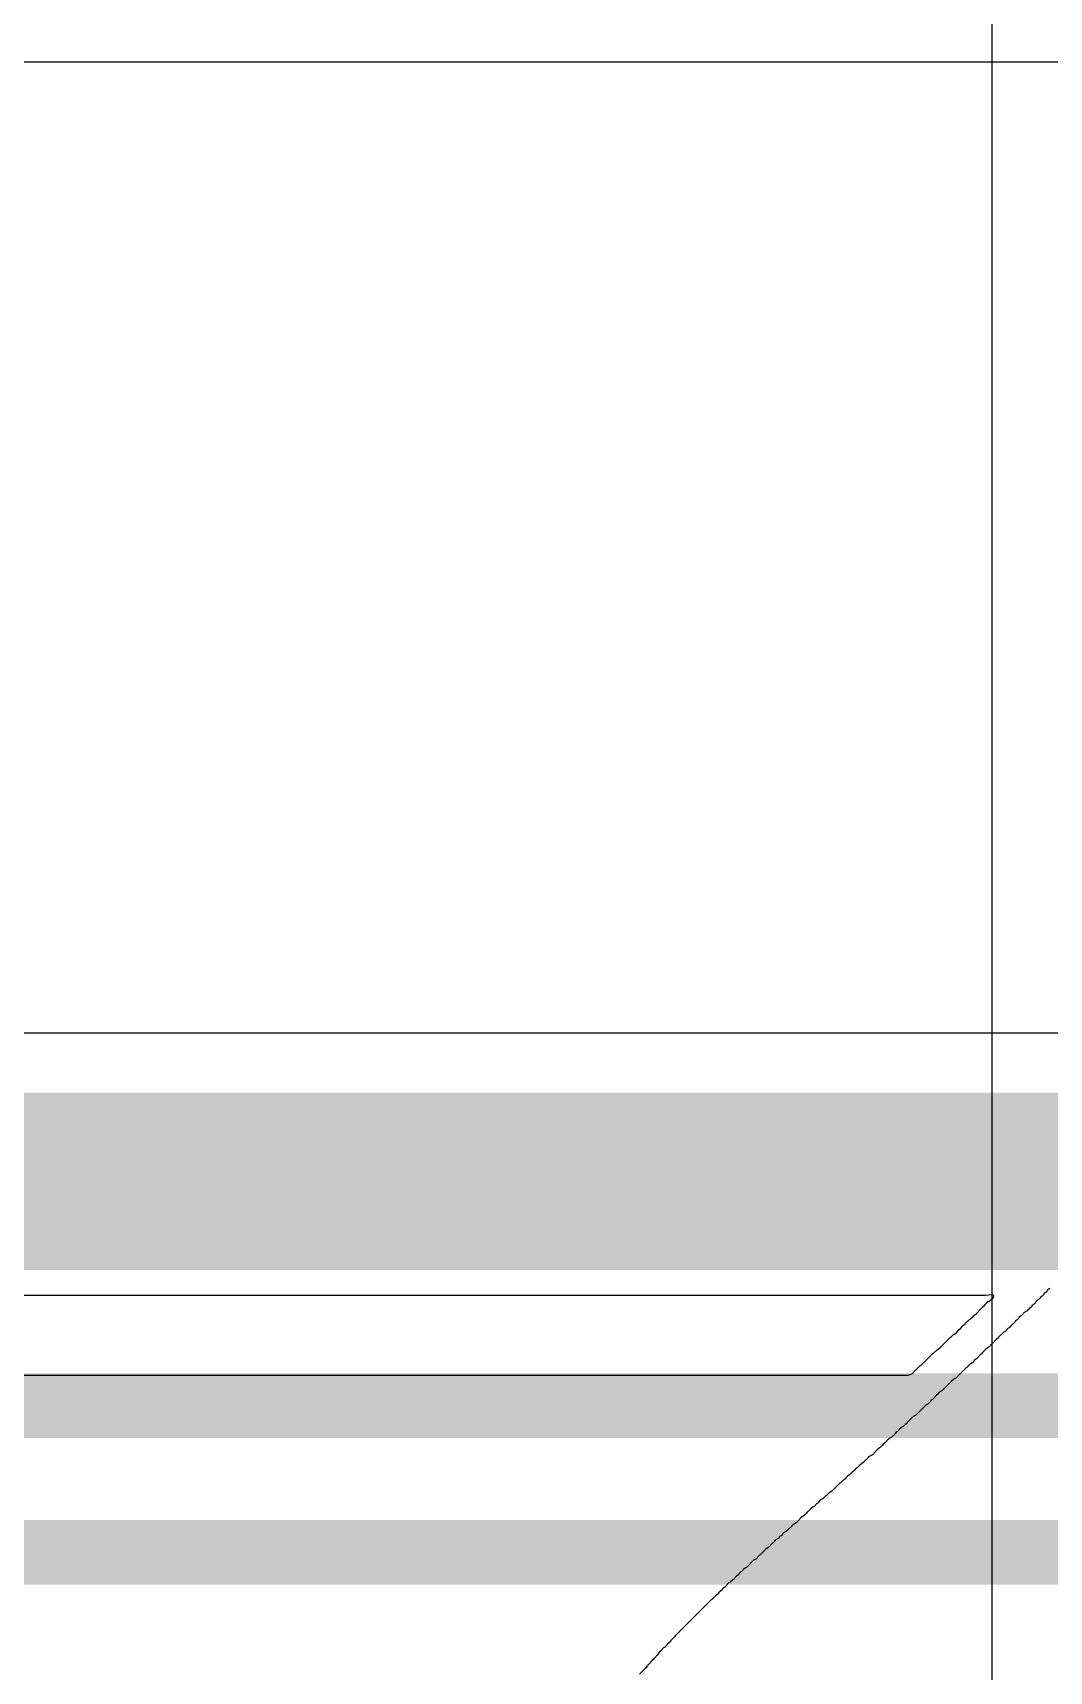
# Model space of a CAD drawing. Header units: inches. Extents: x -8 to 210, y -39 to 109.
# Drawn here: x 48.69 to 51.89, y 36.79 to 41.95 of the extents above; entities that cross this region are included whole.
import ezdxf

# ---------------------------------------------------------------- set-up
doc = ezdxf.new("R2010")
doc.units = ezdxf.units.IN
for name, color, linetype in [('Bottom Layer', 5, 'Continuous'), ('Bottom Overlay', 54, 'Continuous'), ('Top Layer', 1, 'Continuous')]:
    doc.layers.add(name, color=color, linetype=linetype)

msp = doc.modelspace()

# ---------------------------------------------------------------- linework, layer by layer
at = {"layer": 'Bottom Layer'}
for p, q in [((35.9491, 41.8537), (68.5636, 41.8537)), ((52.8254, 38.7948), (32.7954, 38.7948))]:
    msp.add_line(p, q, dxfattribs=at)
for points in [[(32.6898, 38.3286, 0.5588, 0.5588, 0), (52.931, 38.3286, 0.5588, 0.5588, 0)], [(20.4671, 37.6222, 0.2032, 0.2032, 0), (58.1962, 37.6222, 0.2032, 0.2032, 0)], [(17.9324, 37.1602, 0.2032, 0.2032, 0), (58.6994, 37.1602, 0.2032, 0.2032, 0)]]:
    msp.add_lwpolyline(points, format="xyseb", dxfattribs=at)
at = {"layer": 'Bottom Overlay'}
for p, q in [((51.8752, 37.9743), (51.8738, 37.9717)), ((51.8798, 37.9789), (51.8752, 37.9743)), ((51.8824, 37.9802), (51.8798, 37.9789)), ((51.8857, 37.9835), (51.8824, 37.9802)), ((51.887, 37.9861), (51.8857, 37.9835)), ((51.8916, 37.9907), (51.887, 37.9861)), ((51.8942, 37.992), (51.8916, 37.9907)), ((51.6908, 37.9697), (40.1882, 37.9684)), ((51.6692, 37.9192), (51.6699, 37.9212)), ((51.6699, 37.9212), (51.6725, 37.9225)), ((51.6725, 37.9225), (51.681, 37.931)), ((51.681, 37.931), (51.6823, 37.9337)), ((51.6823, 37.9337), (51.6869, 37.9369)), ((51.6869, 37.9369), (51.6928, 37.9428)), ((51.7118, 37.9711), (51.6908, 37.9697)), ((51.6928, 37.9428), (51.6941, 37.9455)), ((51.6941, 37.9455), (51.6987, 37.9501)), ((51.6987, 37.9501), (51.7026, 37.9514)), ((51.7026, 37.9514), (51.7145, 37.9606)), ((51.7171, 37.9697), (51.7118, 37.9711)), ((51.7145, 37.9606), (51.7164, 37.9625)), ((51.7164, 37.9625), (51.7177, 37.9678)), ((51.7177, 37.9678), (51.7171, 37.9697)), ((51.822, 37.9212), (51.8128, 37.916)), ((51.8247, 37.9238), (51.822, 37.9212)), ((51.8273, 37.9251), (51.8247, 37.9238)), ((51.8279, 37.9271), (51.8273, 37.9251)), ((51.8299, 37.9278), (51.8279, 37.9271)), ((51.8358, 37.9337), (51.8299, 37.9278)), ((51.8371, 37.9363), (51.8358, 37.9337)), ((51.8417, 37.9409), (51.8371, 37.9363)), ((51.8443, 37.9422), (51.8417, 37.9409)), ((51.8476, 37.9455), (51.8443, 37.9422)), ((51.8489, 37.9481), (51.8476, 37.9455)), ((51.8548, 37.954), (51.8489, 37.9481)), ((51.8575, 37.9553), (51.8548, 37.954)), ((51.8607, 37.9586), (51.8575, 37.9553)), ((51.862, 37.9612), (51.8607, 37.9586)), ((51.8666, 37.9658), (51.862, 37.9612)), ((51.8693, 37.9671), (51.8666, 37.9658)), ((51.8738, 37.9717), (51.8693, 37.9671)), ((51.6141, 37.8668), (51.62, 37.874)), ((51.62, 37.874), (51.6226, 37.8753)), ((51.6226, 37.8753), (51.6272, 37.8799)), ((51.6272, 37.8799), (51.6285, 37.8825)), ((51.6285, 37.8825), (51.6344, 37.8884)), ((51.6344, 37.8884), (51.6371, 37.8897)), ((51.6371, 37.8897), (51.641, 37.8936)), ((51.641, 37.8936), (51.6436, 37.895)), ((51.6436, 37.895), (51.6462, 37.8976)), ((51.6462, 37.8976), (51.6489, 37.8989)), ((51.6489, 37.8989), (51.6561, 37.9061)), ((51.6561, 37.9061), (51.6574, 37.9087)), ((51.6574, 37.9087), (51.662, 37.912)), ((51.662, 37.912), (51.6692, 37.9192)), ((51.7715, 37.8733), (51.7656, 37.8674)), ((51.7728, 37.8759), (51.7715, 37.8733)), ((51.7761, 37.8792), (51.7728, 37.8759)), ((51.7787, 37.8805), (51.7761, 37.8792)), ((51.7846, 37.8864), (51.7787, 37.8805)), ((51.786, 37.8891), (51.7846, 37.8864)), ((51.7879, 37.891), (51.786, 37.8891)), ((51.7905, 37.8923), (51.7879, 37.891)), ((51.7964, 37.8982), (51.7905, 37.8923)), ((51.7978, 37.9009), (51.7964, 37.8982)), ((51.801, 37.9041), (51.7978, 37.9009)), ((51.8037, 37.9055), (51.801, 37.9041)), ((51.8096, 37.9114), (51.8037, 37.9055)), ((51.8109, 37.914), (51.8096, 37.9114)), ((51.8128, 37.916), (51.8109, 37.914)), ((51.5485, 37.8051), (51.5806, 37.8372)), ((51.5806, 37.8372), (51.5833, 37.8386)), ((51.5833, 37.8386), (51.5911, 37.8464)), ((51.5911, 37.8464), (51.5938, 37.8477)), ((51.5938, 37.8477), (51.601, 37.8536)), ((51.601, 37.8536), (51.6069, 37.8609)), ((51.6069, 37.8609), (51.6141, 37.8668)), ((51.7131, 37.8189), (51.7072, 37.813)), ((51.7158, 37.8202), (51.7131, 37.8189)), ((51.7177, 37.8222), (51.7158, 37.8202)), ((51.719, 37.8248), (51.7177, 37.8222)), ((51.7263, 37.832), (51.719, 37.8248)), ((51.7289, 37.8333), (51.7263, 37.832)), ((51.7309, 37.8353), (51.7289, 37.8333)), ((51.7322, 37.8379), (51.7309, 37.8353)), ((51.7381, 37.8438), (51.7322, 37.8379)), ((51.7407, 37.8451), (51.7381, 37.8438)), ((51.7427, 37.8471), (51.7407, 37.8451)), ((51.744, 37.8497), (51.7427, 37.8471)), ((51.7473, 37.853), (51.744, 37.8497)), ((51.7538, 37.8569), (51.7473, 37.853)), ((51.763, 37.8661), (51.7538, 37.8569)), ((51.7656, 37.8674), (51.763, 37.8661)), ((51.5006, 37.7611), (51.5255, 37.7861)), ((51.5255, 37.7861), (51.5282, 37.7874)), ((51.5282, 37.7874), (51.5387, 37.7979)), ((51.5387, 37.7979), (51.5413, 37.7992)), ((51.5413, 37.7992), (51.5485, 37.8051)), ((51.6607, 37.769), (51.6561, 37.7644)), ((51.6633, 37.7703), (51.6607, 37.769)), ((51.6679, 37.7749), (51.6633, 37.7703)), ((51.6692, 37.7775), (51.6679, 37.7749)), ((51.6712, 37.7795), (51.6692, 37.7775)), ((51.6738, 37.7808), (51.6712, 37.7795)), ((51.6784, 37.7854), (51.6738, 37.7808)), ((51.6817, 37.79), (51.6784, 37.7854)), ((51.6843, 37.7913), (51.6817, 37.79)), ((51.6928, 37.7998), (51.6843, 37.7913)), ((51.7, 37.8058), (51.6928, 37.7998)), ((51.7026, 37.8071), (51.7, 37.8058)), ((51.7059, 37.8103), (51.7026, 37.8071)), ((51.7072, 37.813), (51.7059, 37.8103)), ((40.5765, 37.7192), (51.4475, 37.7185)), ((51.4475, 37.7185), (51.4619, 37.7238)), ((51.4619, 37.7238), (51.4645, 37.7264)), ((51.4645, 37.7264), (51.4659, 37.729)), ((51.4659, 37.729), (51.4718, 37.7349)), ((51.4718, 37.7349), (51.4744, 37.7362)), ((51.4744, 37.7362), (51.4763, 37.7382)), ((51.4763, 37.7382), (51.4777, 37.7408)), ((51.4777, 37.7408), (51.4849, 37.748)), ((51.4849, 37.748), (51.4875, 37.7493)), ((51.4875, 37.7493), (51.4921, 37.7526)), ((51.4921, 37.7526), (51.4934, 37.7552)), ((51.4934, 37.7552), (51.498, 37.7598)), ((51.498, 37.7598), (51.5006, 37.7611)), ((51.6305, 37.7415), (51.5977, 37.7087)), ((51.6331, 37.7428), (51.6305, 37.7415)), ((51.6403, 37.75), (51.6331, 37.7428)), ((51.6475, 37.7559), (51.6403, 37.75)), ((51.6502, 37.7572), (51.6475, 37.7559)), ((51.6548, 37.7618), (51.6502, 37.7572)), ((51.6561, 37.7644), (51.6548, 37.7618)), ((51.5446, 37.6634), (51.5433, 37.6608)), ((51.5518, 37.668), (51.5446, 37.6634)), ((51.5544, 37.6693), (51.5518, 37.668)), ((51.578, 37.6929), (51.5544, 37.6693)), ((51.5806, 37.6942), (51.578, 37.6929)), ((51.5813, 37.6962), (51.5806, 37.6942)), ((51.5859, 37.7008), (51.5813, 37.6962)), ((51.5951, 37.7074), (51.5859, 37.7008)), ((51.5977, 37.7087), (51.5951, 37.7074)), ((51.5046, 37.6247), (51.4718, 37.5919)), ((51.5111, 37.6286), (51.5046, 37.6247)), ((51.5183, 37.6359), (51.5111, 37.6286)), ((51.5196, 37.6385), (51.5183, 37.6359)), ((51.5216, 37.6405), (51.5196, 37.6385)), ((51.5242, 37.6418), (51.5216, 37.6405)), ((51.5314, 37.649), (51.5242, 37.6418)), ((51.5328, 37.6516), (51.5314, 37.649)), ((51.5347, 37.6536), (51.5328, 37.6516)), ((51.5373, 37.6549), (51.5347, 37.6536)), ((51.5433, 37.6608), (51.5373, 37.6549)), ((51.439, 37.5631), (51.4324, 37.5565)), ((51.4435, 37.5663), (51.439, 37.5631)), ((51.4449, 37.569), (51.4435, 37.5663)), ((51.4626, 37.5867), (51.4449, 37.569)), ((51.4718, 37.5919), (51.4626, 37.5867)), ((51.378, 37.5086), (51.3766, 37.506)), ((51.3832, 37.5139), (51.378, 37.5086)), ((51.3904, 37.5198), (51.3832, 37.5139)), ((51.393, 37.5211), (51.3904, 37.5198)), ((51.3983, 37.5263), (51.393, 37.5211)), ((51.4009, 37.5276), (51.3983, 37.5263)), ((51.4055, 37.5322), (51.4009, 37.5276)), ((51.4068, 37.5348), (51.4055, 37.5322)), ((51.4114, 37.5394), (51.4068, 37.5348)), ((51.414, 37.5408), (51.4114, 37.5394)), ((51.4173, 37.544), (51.414, 37.5408)), ((51.4186, 37.5467), (51.4173, 37.544)), ((51.4206, 37.5486), (51.4186, 37.5467)), ((51.4298, 37.5552), (51.4206, 37.5486)), ((51.4324, 37.5565), (51.4298, 37.5552)), ((51.3202, 37.4574), (51.3189, 37.4548)), ((51.3235, 37.4607), (51.3202, 37.4574)), ((51.3353, 37.4673), (51.3235, 37.4607)), ((51.3386, 37.4706), (51.3353, 37.4673)), ((51.3399, 37.4732), (51.3386, 37.4706)), ((51.3504, 37.4837), (51.3399, 37.4732)), ((51.3576, 37.4896), (51.3504, 37.4837)), ((51.3602, 37.4909), (51.3576, 37.4896)), ((51.3675, 37.4981), (51.3602, 37.4909)), ((51.3688, 37.5007), (51.3675, 37.4981)), ((51.3766, 37.506), (51.3688, 37.5007)), ((51.271, 37.4122), (51.2632, 37.4043)), ((51.2737, 37.4135), (51.271, 37.4122)), ((51.2809, 37.4207), (51.2737, 37.4135)), ((51.2822, 37.4233), (51.2809, 37.4207)), ((51.2881, 37.4279), (51.2822, 37.4233)), ((51.2907, 37.4292), (51.2881, 37.4279)), ((51.2953, 37.4338), (51.2907, 37.4292)), ((51.3025, 37.4397), (51.2953, 37.4338)), ((51.3071, 37.443), (51.3025, 37.4397)), ((51.3084, 37.4456), (51.3071, 37.443)), ((51.3117, 37.4489), (51.3084, 37.4456)), ((51.3143, 37.4502), (51.3117, 37.4489)), ((51.3189, 37.4548), (51.3143, 37.4502)), ((51.2317, 37.3768), (51.2081, 37.3531)), ((51.2343, 37.3781), (51.2317, 37.3768)), ((51.2461, 37.3899), (51.2343, 37.3781)), ((51.2487, 37.3912), (51.2461, 37.3899)), ((51.2533, 37.3958), (51.2487, 37.3912)), ((51.2546, 37.3984), (51.2533, 37.3958)), ((51.2566, 37.4004), (51.2546, 37.3984)), ((51.2632, 37.4043), (51.2566, 37.4004)), ((51.149, 37.3033), (51.1418, 37.2974)), ((51.1517, 37.3046), (51.149, 37.3033)), ((51.1608, 37.3138), (51.1517, 37.3046)), ((51.1635, 37.3151), (51.1608, 37.3138)), ((51.1654, 37.3171), (51.1635, 37.3151)), ((51.1667, 37.3197), (51.1654, 37.3171)), ((51.1713, 37.3243), (51.1667, 37.3197)), ((51.1805, 37.3295), (51.1713, 37.3243)), ((51.1989, 37.3479), (51.1805, 37.3295)), ((51.2081, 37.3531), (51.1989, 37.3479)), ((51.0985, 37.2554), (51.0887, 37.2495)), ((51.0998, 37.258), (51.0985, 37.2554)), ((51.1116, 37.2698), (51.0998, 37.258)), ((51.1189, 37.2757), (51.1116, 37.2698)), ((51.1215, 37.2771), (51.1189, 37.2757)), ((51.1274, 37.283), (51.1215, 37.2771)), ((51.1287, 37.2856), (51.1274, 37.283)), ((51.1307, 37.2876), (51.1287, 37.2856)), ((51.1333, 37.2889), (51.1307, 37.2876)), ((51.1418, 37.2974), (51.1333, 37.2889)), ((51.0388, 37.2036), (51.0296, 37.1983)), ((51.0408, 37.2056), (51.0388, 37.2036)), ((51.0421, 37.2082), (51.0408, 37.2056)), ((51.0454, 37.2115), (51.0421, 37.2082)), ((51.048, 37.2128), (51.0454, 37.2115)), ((51.0526, 37.2174), (51.048, 37.2128)), ((51.0539, 37.22), (51.0526, 37.2174)), ((51.0559, 37.222), (51.0539, 37.22)), ((51.0651, 37.2272), (51.0559, 37.222)), ((51.0743, 37.2364), (51.0651, 37.2272)), ((51.0769, 37.2377), (51.0743, 37.2364)), ((51.0802, 37.241), (51.0769, 37.2377)), ((51.0815, 37.2436), (51.0802, 37.241)), ((51.0861, 37.2482), (51.0815, 37.2436)), ((51.0887, 37.2495), (51.0861, 37.2482)), ((50.9798, 37.1511), (50.968, 37.1393)), ((50.9824, 37.1524), (50.9798, 37.1511)), ((50.9857, 37.1557), (50.9824, 37.1524)), ((50.989, 37.1603), (50.9857, 37.1557)), ((50.9916, 37.1616), (50.989, 37.1603)), ((51.0001, 37.1701), (50.9916, 37.1616)), ((51.0073, 37.176), (51.0001, 37.1701)), ((51.01, 37.1774), (51.0073, 37.176)), ((51.0132, 37.1806), (51.01, 37.1774)), ((51.0146, 37.1833), (51.0132, 37.1806)), ((51.0205, 37.1892), (51.0146, 37.1833)), ((51.0231, 37.1905), (51.0205, 37.1892)), ((51.0251, 37.1924), (51.0231, 37.1905)), ((51.0264, 37.1951), (51.0251, 37.1924)), ((51.0296, 37.1983), (51.0264, 37.1951)), ((50.9208, 37.0986), (50.9149, 37.0927)), ((50.9234, 37.1), (50.9208, 37.0986)), ((50.9293, 37.1059), (50.9234, 37.1)), ((50.9365, 37.1118), (50.9293, 37.1059)), ((50.9391, 37.1131), (50.9365, 37.1118)), ((50.9614, 37.1354), (50.9391, 37.1131)), ((50.968, 37.1393), (50.9614, 37.1354)), ((50.8637, 37.0455), (50.8624, 37.0429)), ((50.867, 37.0488), (50.8637, 37.0455)), ((50.8696, 37.0501), (50.867, 37.0488)), ((50.8768, 37.0573), (50.8696, 37.0501)), ((50.8781, 37.0599), (50.8768, 37.0573)), ((50.884, 37.0645), (50.8781, 37.0599)), ((50.8866, 37.0658), (50.884, 37.0645)), ((50.8886, 37.0678), (50.8866, 37.0658)), ((50.8958, 37.0737), (50.8886, 37.0678)), ((50.8985, 37.075), (50.8958, 37.0737)), ((50.9004, 37.077), (50.8985, 37.075)), ((50.9017, 37.0796), (50.9004, 37.077)), ((50.909, 37.0868), (50.9017, 37.0796)), ((50.9135, 37.0901), (50.909, 37.0868)), ((50.9149, 37.0927), (50.9135, 37.0901)), ((50.8276, 37.0107), (50.7141, 36.8973)), ((50.8302, 37.0121), (50.8276, 37.0107)), ((50.842, 37.0239), (50.8302, 37.0121)), ((50.8447, 37.0252), (50.842, 37.0239)), ((50.8506, 37.0311), (50.8447, 37.0252)), ((50.8519, 37.0337), (50.8506, 37.0311)), ((50.8539, 37.0357), (50.8519, 37.0337)), ((50.8565, 37.037), (50.8539, 37.0357)), ((50.8624, 37.0429), (50.8565, 37.037)), ((50.7128, 36.8946), (50.701, 36.8828)), ((50.7141, 36.8973), (50.7128, 36.8946)), ((50.6649, 36.8468), (50.6584, 36.8363)), ((50.6676, 36.8481), (50.6649, 36.8468)), ((50.6735, 36.854), (50.6676, 36.8481)), ((50.6748, 36.8566), (50.6735, 36.854)), ((50.6781, 36.8599), (50.6748, 36.8566)), ((50.6807, 36.8612), (50.6781, 36.8599)), ((50.6879, 36.8684), (50.6807, 36.8612)), ((50.6892, 36.871), (50.6879, 36.8684)), ((50.6912, 36.873), (50.6892, 36.871)), ((50.6938, 36.8743), (50.6912, 36.873)), ((50.6997, 36.8802), (50.6938, 36.8743)), ((50.701, 36.8828), (50.6997, 36.8802)), ((50.6216, 36.7956), (50.6026, 36.7766)), ((50.6276, 36.8028), (50.6216, 36.7956)), ((50.6289, 36.8054), (50.6276, 36.8028)), ((50.6367, 36.8133), (50.6289, 36.8054)), ((50.638, 36.8159), (50.6367, 36.8133)), ((50.6407, 36.8186), (50.638, 36.8159)), ((50.6485, 36.8251), (50.6407, 36.8186)), ((50.6499, 36.8277), (50.6485, 36.8251)), ((50.6584, 36.8363), (50.6499, 36.8277))]:
    msp.add_line(p, q, dxfattribs=at)
at = {"layer": 'Top Layer'}
msp.add_line((51.7109, 46.99), (51.7109, 16.6913), dxfattribs=at)

doc.saveas('drawing.dxf')
